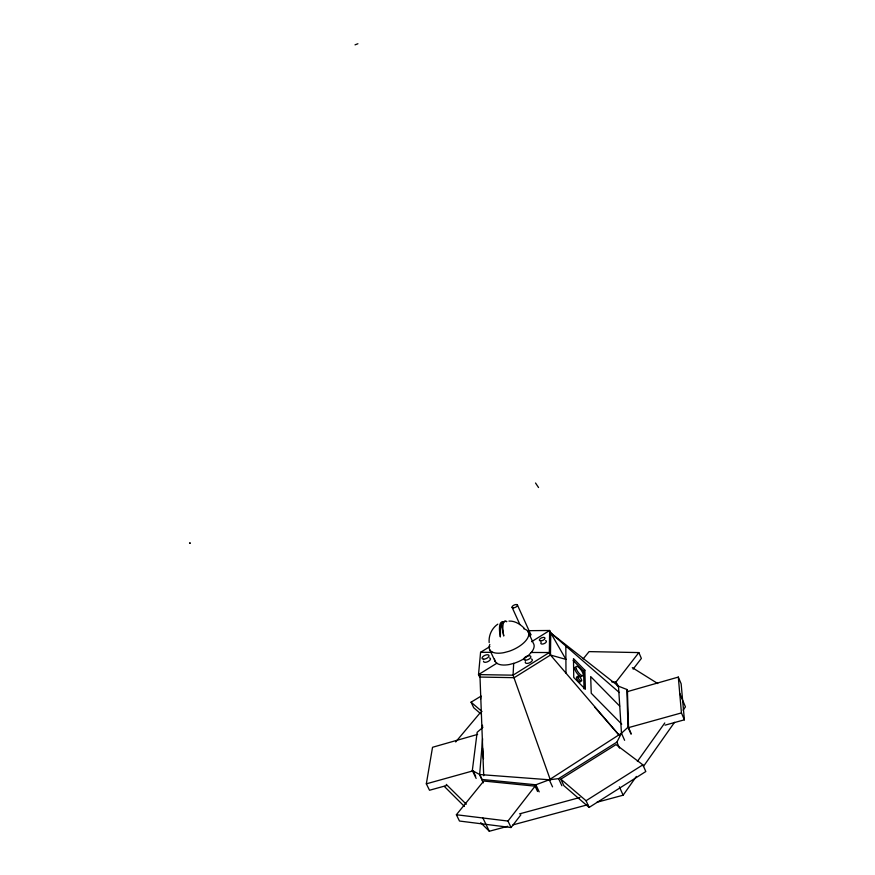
<?xml version="1.0" encoding="UTF-8"?>
<svg xmlns="http://www.w3.org/2000/svg" width="875" height="875" viewBox="0 0 875 875"><rect width="100%" height="100%" fill="white"/><g stroke="black" fill="none" stroke-linecap="round" stroke-linejoin="round"><path stroke-width="1.31" d="M489.169 642.589C488.502 635.458 491.848 628.152 497.809 624.159M594.53 706.934L619.423 735.525L550.473 655.036L550.747 632.942L549.642 630.492L528.609 630.678M513.691 663.37L513.056 675.172L550.473 780.248M483.262 782.852L479.653 774.539L482.606 738.697M480.572 699.289L480.791 696.883M479.905 674.428L483.711 775.72M489.88 646.57L480.583 652.312L478.516 674.603L479.664 677.053L514.216 677.677L550.473 655.036L565.906 659.378L550.747 632.942L618.483 686.186L626.85 689.478L627.856 691.764M476.142 778.422L472.325 770.525L477.148 732.309L482.672 727.552M446.37 785.597L429.516 790.256L426.333 783.836L432.534 747.283L477.63 734.398M472.325 770.525L479.653 774.539L549.259 779.778L558.589 778.63L616.875 742.142L621.48 733.228L627.998 727.234L626.85 689.478M596.892 802.266L623.131 795.2L636.377 776.42M643.388 766.489L674.538 722.323M683.112 710.172L685.442 706.869L679.733 693.394M637.372 761.469L664.781 722.958M633.117 669.112L641.375 658.427L638.859 652.586L589.083 651.612L583.198 658.853M537.567 791.481L535.073 786.155L483.755 781.036L456.378 814.745L459.473 821.034L511.066 827.531L520.888 814.811M456.378 814.745L507.959 821.056L535.073 786.155M615.683 682.434L638.859 652.586M455.689 741.956L480.298 712.655M584.03 688.822L583.581 671.103L584.861 670.195L573.486 658.623L573.748 677.48L585.375 689.259L584.861 670.195M481.611 779.428L535.883 784.788L549.259 779.778L621.48 733.228L618.483 686.186L615.77 681.997L611.669 681.844M560.842 779.144L586.053 800.723L642.873 764.837L645.816 771.531L589.127 807.417L563.85 785.652L560.842 779.144L616 744.603L642.873 764.837M496.891 663.206L478.516 674.603L513.056 675.172L549.347 652.531L549.642 630.492L531.584 641.692M480.681 713.727L473.703 707.722L471.067 702.188L481.173 696.052M355.031 44.855L357.908 43.75M665.044 725.167L684.381 719.819L681.144 683.78L678.311 677.086L627.441 691.611L628.545 727.628L631.039 733.294M426.333 783.836L473.058 770.842L475.672 776.267M628.545 727.628L681.439 712.917L678.311 677.086M519.531 813.87L579.95 797.475M480.703 822.664L489.322 831.25L507.686 826.306M512.936 824.884L587.716 804.737M480.583 652.312L492.428 652.345M531.212 652.477L549.347 652.531L550.473 655.036M508.955 621.086C514.916 620.78 520.144 624.116 524.18 628.195M632.308 667.636L657.738 683.55M471.067 702.188L482.005 711.539M550.747 632.942L619.369 692.584M489.792 649.895L495.25 661.62L497.241 663.534A21.186 9.975 -23.8 0 0 509.403 664.508L514.587 663.13A21.186 9.975 -23.8 0 0 528.664 655.2L531.738 651.908A21.186 9.975 -23.8 0 0 533.323 643.223L527.986 631.444M446.261 784.394L466.298 804.234M444.303 786.384L464.417 806.433M621.742 724.172L591.237 693.252L590.691 676.594L619.697 706.103M573.158 660.505L583.581 671.103M535.522 483L538.541 487.517M482.88 817.994L489.322 831.25M479.653 774.539L482.388 780.227M507.959 821.056L511.066 827.531M535.883 784.788L539.197 791.864M549.259 779.778L552.552 786.866M558.589 778.63L561.881 785.75M586.053 800.723L589.127 807.417M512.105 607.392L519.892 624.531M517.398 604.964L530.72 634.364M619.358 786.778L623.131 795.2M616.875 742.142L619.511 748.081M621.48 733.228L624.608 740.316M627.998 727.234L631.116 734.311M615.77 681.997L617.75 686.514M681.439 712.917L684.381 719.819M482.573 748.016L483.481 758.723M482.453 725.211L482.595 727.781M565.83 646.056L565.983 673.116M495.25 661.62A21.186 9.975 -23.8 0 1 494.561 659.083M489.573 657.934A3.752 1.761 -24.5 0 1 488.184 661.467A3.752 1.761 -24.5 0 1 483.503 661.183M581.952 675.642A5.698 1.848 54 0 1 577.391 673.783A5.698 1.848 54 0 1 575.094 667.242M580.344 681.002A3.095 1.006 54.1 0 1 579.305 681.778A3.095 1.006 54.1 0 1 576.822 678.737A3.095 1.006 54.1 0 1 577.008 676.911M530.053 633.938A2.898 1.345 -23.5 0 1 529.977 635.994M523.841 628.841A21.252 9.833 -23.9 0 1 527.067 639.023A21.252 9.833 -23.9 0 1 509.13 651.263L503.923 652.652A21.252 9.833 -23.9 0 1 489.803 644.459M531.355 658.984A3.773 1.805 -23.6 0 1 531.661 661.369A3.773 1.805 -23.6 0 1 527.242 663.392A3.773 1.805 -23.6 0 1 525.416 661.697M545.606 640.62A2.986 1.411 -23.2 0 1 545.737 642.611A2.986 1.411 -23.2 0 1 541.975 644.055A2.986 1.411 -23.2 0 1 541.198 642.316M500.522 627.933L500.347 636.956L499.658 632.341A19.83 5.644 74 0 1 501.922 622.07L503.519 622.508L502.403 621.939L501.703 622.617L500.522 627.933M189.558 543.167L190.17 543.069L189.558 543.167M502.939 622.278L501.484 624.542L503.738 636.027L503.038 631.411A19.841 5.611 74 0 1 505.28 621.141L506.855 621.589L504.798 621.283L502.939 622.278M576.439 669.266A5.698 1.837 54 0 0 582.783 675.697A5.698 1.837 54 0 0 579.502 668.084A5.698 1.837 54 0 0 576.439 669.266M578.025 677.611A3.095 1.006 54.1 0 0 581.481 681.1A3.095 1.006 54.1 0 0 579.698 676.955A3.095 1.006 54.1 0 0 578.025 677.611M525.514 660.188A3.784 1.805 -23.6 0 0 530.884 656.841A3.784 1.805 -23.6 0 0 525.634 656.808A3.784 1.805 -23.6 0 0 525.514 660.188M483.645 659.192A3.762 1.75 -24.5 0 0 489.027 655.856A3.762 1.75 -24.5 0 0 483.93 655.834A3.762 1.75 -24.5 0 0 483.645 659.192M540.75 640.883A2.986 1.4 -23.2 0 0 544.972 638.247A2.986 1.4 -23.2 0 0 540.805 638.269A2.986 1.4 -23.2 0 0 540.75 640.883M513.33 607.852A2.909 1.291 -23.6 0 0 517.475 605.303A2.909 1.291 -23.6 0 0 513.461 605.402A2.909 1.291 -23.6 0 0 513.33 607.852"/></g></svg>
